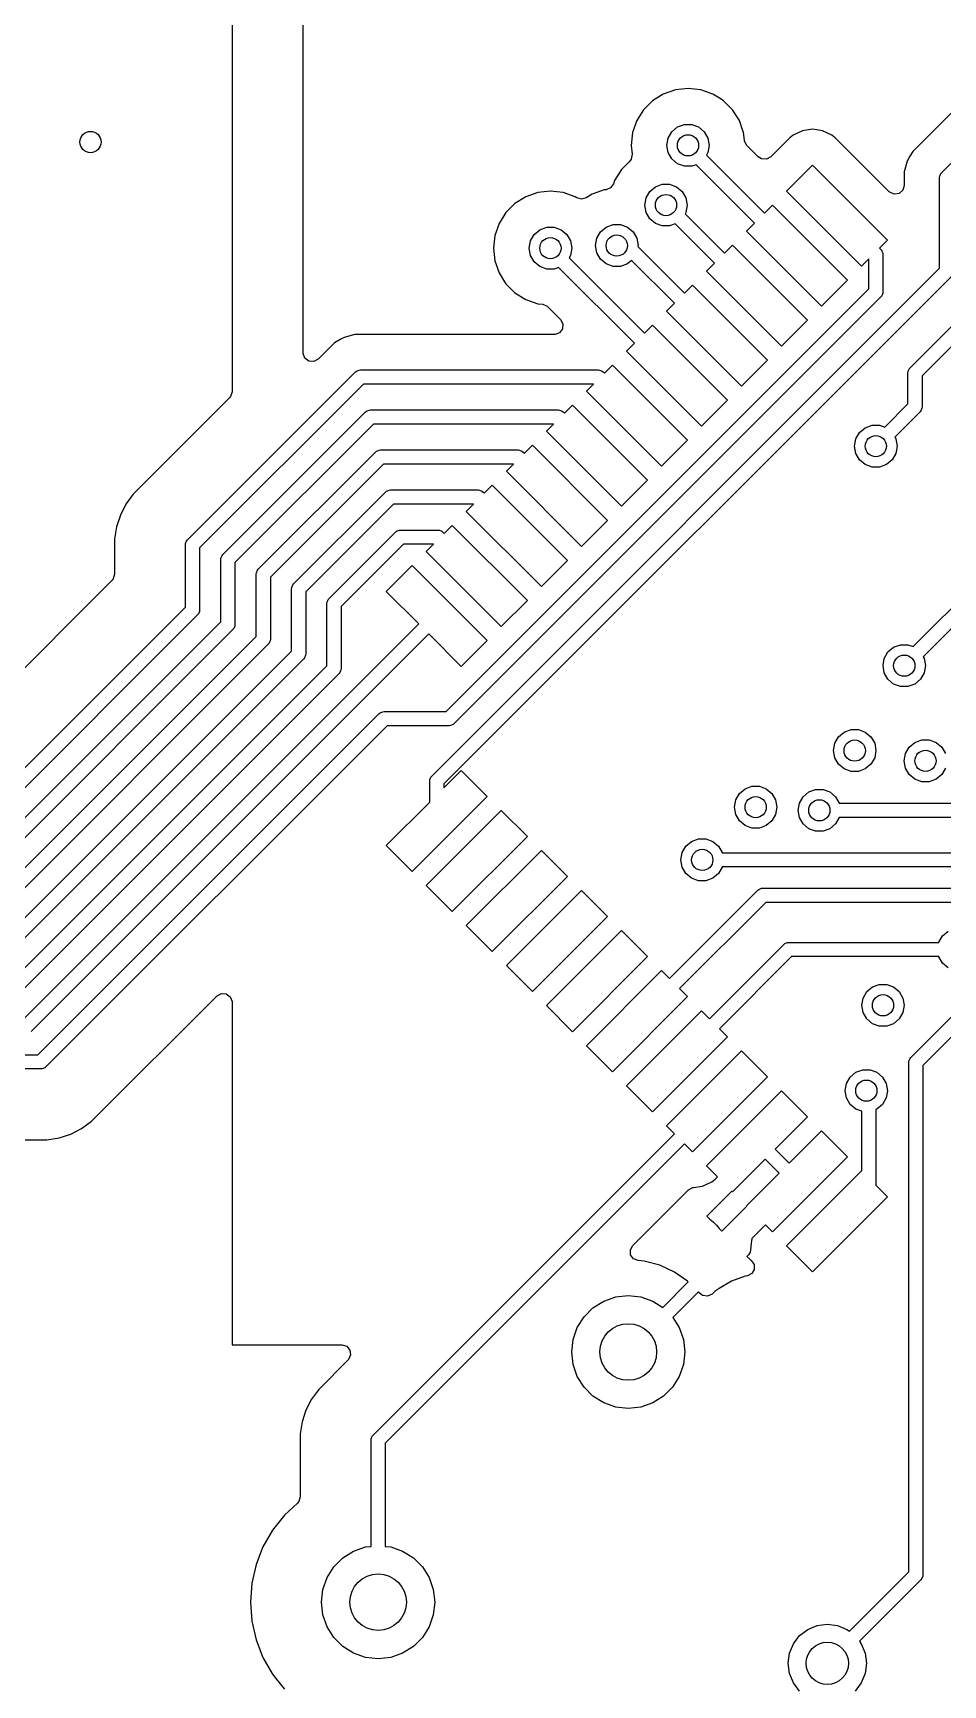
# Model space of a CAD drawing. Extents: x 2.85 to 10.26, y -4.55 to -2.42.
# Drawn here: x 4.692 to 5.199, y -4.087 to -3.168 of the extents above; entities that cross this region are included whole.
import ezdxf

# ---------------------------------------------------------------- set-up
doc = ezdxf.new("R2010")
doc.units = 0
doc.header["$MEASUREMENT"] = 0
doc.layers.add('BLACK', color=7, linetype='CONTINUOUS')

msp = doc.modelspace()

# ---------------------------------------------------------------- linework, layer by layer
at = {"layer": 'BLACK', "linetype": 'CONTINUOUS'}
for p, q in [((4.80315, -3.04229), (4.80315, -3.36725)), ((4.84274, -3.34574), (4.84274, -3.04229)), ((5.05687, -3.19848), (5.04981, -3.19927)), ((5.06393, -3.19927), (5.05687, -3.19848)), ((5.05687, -3.19848), (5.05687, -3.19848)), ((5.2217, -3.19368), (5.18187, -3.23352)), ((5.0371, -3.20539), (5.03207, -3.21042)), ((5.04311, -3.20162), (5.0371, -3.20539)), ((5.04981, -3.19927), (5.04311, -3.20162)), ((5.04981, -3.19927), (5.04981, -3.19927)), ((5.07063, -3.20162), (5.06393, -3.19927)), ((5.06393, -3.19927), (5.06393, -3.19927)), ((5.0753, -3.20455), (5.07063, -3.20162)), ((5.07664, -3.20539), (5.0753, -3.20455)), ((5.08167, -3.21042), (5.07664, -3.20539)), ((5.0283, -3.21643), (5.02595, -3.22313)), ((5.03207, -3.21042), (5.0283, -3.21643)), ((5.08544, -3.21643), (5.08167, -3.21042)), ((5.08742, -3.22208), (5.08544, -3.21643)), ((5.198, -3.24525), (5.23344, -3.20981)), ((5.02595, -3.22313), (5.02516, -3.23019)), ((5.02595, -3.22313), (5.02595, -3.22313)), ((5.04506, -3.23019), (5.04577, -3.22615)), ((5.04577, -3.22615), (5.04782, -3.2226)), ((5.04782, -3.2226), (5.05096, -3.21996)), ((5.05096, -3.21996), (5.05482, -3.21856)), ((5.05482, -3.21856), (5.05892, -3.21856)), ((5.05892, -3.21856), (5.06278, -3.21996)), ((5.06278, -3.21996), (5.06592, -3.2226)), ((5.06592, -3.2226), (5.06797, -3.22615)), ((5.06797, -3.22615), (5.06868, -3.23019)), ((5.08779, -3.22313), (5.08742, -3.22208)), ((5.08827, -3.22739), (5.08779, -3.22313)), ((5.08779, -3.22313), (5.08779, -3.22313)), ((5.11354, -3.22592), (5.10287, -3.23659)), ((5.11538, -3.22443), (5.11354, -3.22592)), ((5.12053, -3.22208), (5.11538, -3.22443)), ((5.12614, -3.22127), (5.12053, -3.22208)), ((5.13175, -3.22208), (5.12614, -3.22127)), ((5.1369, -3.22443), (5.13175, -3.22208)), ((5.13175, -3.22208), (5.13175, -3.22208)), ((5.13874, -3.22592), (5.1369, -3.22443)), ((5.16881, -3.25599), (5.13874, -3.22592)), ((5.13874, -3.22592), (5.13874, -3.22592)), ((5.02516, -3.23019), (5.02516, -3.23019)), ((5.02516, -3.23019), (5.02571, -3.23513)), ((5.02571, -3.23513), (5.02524, -3.23784)), ((5.04577, -3.23423), (5.04506, -3.23019)), ((5.04782, -3.23778), (5.04577, -3.23423)), ((5.06797, -3.23423), (5.06715, -3.23564)), ((5.06868, -3.23019), (5.06797, -3.23423)), ((5.08835, -3.22788), (5.08827, -3.22739)), ((5.08967, -3.2303), (5.08835, -3.22788)), ((5.09596, -3.23659), (5.08967, -3.2303)), ((5.18187, -3.23352), (5.18029, -3.23626)), ((5.18187, -3.23352), (5.18187, -3.23352)), ((5.01979, -3.24365), (5.01601, -3.24967)), ((5.02431, -3.23913), (5.01979, -3.24365)), ((5.02524, -3.23784), (5.02431, -3.23913)), ((5.05096, -3.24042), (5.04782, -3.23778)), ((5.05482, -3.24182), (5.05096, -3.24042)), ((5.05892, -3.24182), (5.05482, -3.24182)), ((5.06132, -3.24095), (5.05892, -3.24182)), ((5.09385, -3.27348), (5.06132, -3.24095)), ((5.06715, -3.23564), (5.09941, -3.26791)), ((5.09771, -3.23771), (5.09596, -3.23659)), ((5.10045, -3.23791), (5.09771, -3.23771)), ((5.10287, -3.23659), (5.10045, -3.23791)), ((5.11166, -3.25566), (5.12614, -3.24118)), ((5.12614, -3.24118), (5.1679, -3.28294)), ((5.17876, -3.23891), (5.17715, -3.24492)), ((5.18029, -3.23626), (5.17876, -3.23891)), ((5.17876, -3.23891), (5.17876, -3.23891)), ((5.18029, -3.23626), (5.18029, -3.23626)), ((5.01532, -3.25165), (5.01372, -3.25388)), ((5.01601, -3.24967), (5.01532, -3.25165)), ((5.03554, -3.25583), (5.03868, -3.2532)), ((5.03868, -3.2532), (5.04254, -3.2518)), ((5.04254, -3.2518), (5.04664, -3.2518)), ((5.04664, -3.2518), (5.05049, -3.2532)), ((5.05049, -3.2532), (5.05363, -3.25583)), ((5.17715, -3.25254), (5.17637, -3.25517)), ((5.17715, -3.24492), (5.17715, -3.24492)), ((5.17715, -3.24492), (5.17715, -3.25154)), ((5.17715, -3.25154), (5.17715, -3.25154)), ((5.17715, -3.25154), (5.17715, -3.25254)), ((5.19685, -3.24803), (5.19693, -3.24726)), ((5.19685, -3.29853), (5.19685, -3.24803)), ((5.19693, -3.24726), (5.19751, -3.24584)), ((5.19751, -3.24584), (5.198, -3.24525)), ((4.96054, -3.26261), (4.95552, -3.26763)), ((4.96655, -3.25883), (4.96054, -3.26261)), ((4.97326, -3.25648), (4.96655, -3.25883)), ((4.98031, -3.25569), (4.97326, -3.25648)), ((4.97326, -3.25648), (4.97326, -3.25648)), ((4.98032, -3.25569), (4.98031, -3.25569)), ((4.98737, -3.25648), (4.98032, -3.25569)), ((4.99408, -3.25883), (4.98737, -3.25648)), ((4.98737, -3.25648), (4.98737, -3.25648)), ((4.995, -3.25941), (4.99408, -3.25883)), ((4.99408, -3.25883), (4.99408, -3.25883)), ((4.99755, -3.26016), (4.995, -3.25941)), ((5.00019, -3.25941), (4.99755, -3.26016)), ((5.00346, -3.25736), (5.00019, -3.25941)), ((5.01016, -3.25501), (5.00346, -3.25736)), ((5.01126, -3.25489), (5.01016, -3.25501)), ((5.01372, -3.25388), (5.01126, -3.25489)), ((5.03278, -3.26343), (5.03349, -3.25939)), ((5.03349, -3.25939), (5.03554, -3.25583)), ((5.05363, -3.25583), (5.05569, -3.25939)), ((5.05569, -3.25939), (5.0564, -3.26343)), ((5.15342, -3.29742), (5.11166, -3.25566)), ((5.16907, -3.25622), (5.16881, -3.25599)), ((5.17157, -3.25737), (5.16907, -3.25622)), ((5.17429, -3.25698), (5.17157, -3.25737)), ((5.17637, -3.25517), (5.17429, -3.25698)), ((4.95552, -3.26763), (4.95174, -3.27364)), ((5.03349, -3.26747), (5.03278, -3.26343)), ((5.03554, -3.27102), (5.03349, -3.26747)), ((5.03868, -3.27366), (5.03554, -3.27102)), ((5.05569, -3.26747), (5.05523, -3.26826)), ((5.05523, -3.26826), (5.07714, -3.29018)), ((5.0564, -3.26343), (5.05569, -3.26747)), ((5.09941, -3.26791), (5.10387, -3.26345)), ((5.10387, -3.26345), (5.14563, -3.30521)), ((4.94939, -3.28034), (4.9486, -3.2874)), ((4.95174, -3.27364), (4.94939, -3.28034)), ((4.94939, -3.28034), (4.94939, -3.28034)), ((4.96922, -3.28336), (4.97127, -3.27981)), ((4.97127, -3.27981), (4.97441, -3.27717)), ((4.97441, -3.27717), (4.97826, -3.27577)), ((4.97826, -3.27577), (4.98237, -3.27577)), ((4.98237, -3.27577), (4.98622, -3.27717)), ((4.98622, -3.27717), (4.98936, -3.27981)), ((4.98936, -3.27981), (4.99141, -3.28336)), ((5.00612, -3.28189), (5.00817, -3.27834)), ((5.00817, -3.27834), (5.01131, -3.2757)), ((5.01131, -3.2757), (5.01517, -3.2743)), ((5.01517, -3.2743), (5.01927, -3.2743)), ((5.01927, -3.2743), (5.02312, -3.2757)), ((5.02312, -3.2757), (5.02627, -3.27834)), ((5.02627, -3.27834), (5.02832, -3.28189)), ((5.04254, -3.27506), (5.03868, -3.27366)), ((5.04664, -3.27506), (5.04254, -3.27506)), ((5.04975, -3.27392), (5.04664, -3.27506)), ((5.07158, -3.29575), (5.04975, -3.27392)), ((5.08939, -3.27793), (5.09385, -3.27348)), ((5.13115, -3.31969), (5.08939, -3.27793)), ((4.9486, -3.2874), (4.9486, -3.2874)), ((4.9486, -3.2874), (4.94939, -3.29446)), ((4.9685, -3.2874), (4.96922, -3.28336)), ((4.96922, -3.29144), (4.9685, -3.2874)), ((4.99141, -3.28336), (4.99213, -3.2874)), ((4.99213, -3.2874), (4.99141, -3.29144)), ((5.00541, -3.28593), (5.00612, -3.28189)), ((5.00612, -3.28997), (5.00541, -3.28593)), ((5.00817, -3.29352), (5.00612, -3.28997)), ((5.02832, -3.28189), (5.02903, -3.28593)), ((5.02903, -3.28593), (5.02893, -3.28651)), ((5.02893, -3.28651), (5.05487, -3.31245)), ((5.07714, -3.29018), (5.0816, -3.28572)), ((5.0816, -3.28572), (5.12336, -3.32748)), ((5.1679, -3.28294), (5.16344, -3.28739)), ((5.16344, -3.28739), (5.16416, -3.28811)), ((5.16416, -3.28811), (5.16465, -3.28871)), ((5.16465, -3.28871), (5.16476, -3.28898)), ((5.16476, -3.28898), (5.16524, -3.29013)), ((5.16524, -3.29013), (5.16531, -3.29089)), ((4.91429, -3.58109), (5.19685, -3.29853)), ((4.94939, -3.29446), (4.94939, -3.29446)), ((4.94939, -3.29446), (4.95174, -3.30116)), ((4.97127, -3.29499), (4.96922, -3.29144)), ((4.97441, -3.29763), (4.97127, -3.29499)), ((4.97826, -3.29903), (4.97441, -3.29763)), ((4.98237, -3.29903), (4.97826, -3.29903)), ((4.98487, -3.29812), (4.98237, -3.29903)), ((5.02703, -3.34029), (4.98487, -3.29812)), ((4.99141, -3.29144), (4.99065, -3.29277)), ((4.99065, -3.29277), (5.0326, -3.33472)), ((5.01131, -3.29616), (5.00817, -3.29352)), ((5.01517, -3.29756), (5.01131, -3.29616)), ((5.01927, -3.29756), (5.01517, -3.29756)), ((5.02312, -3.29616), (5.01927, -3.29756)), ((5.02547, -3.29419), (5.02312, -3.29616)), ((5.0493, -3.31802), (5.02547, -3.29419)), ((5.06712, -3.3002), (5.07158, -3.29575)), ((5.15744, -3.2934), (5.15342, -3.29742)), ((5.15744, -3.3101), (5.15744, -3.2934)), ((5.16531, -3.29089), (5.16531, -3.31173)), ((5.20357, -3.30294), (4.92101, -3.58551)), ((4.95174, -3.30116), (4.95483, -3.30607)), ((4.95483, -3.30607), (4.95552, -3.30718)), ((4.95552, -3.30718), (4.96054, -3.3122)), ((5.05487, -3.31245), (5.05933, -3.308)), ((5.05933, -3.308), (5.10108, -3.34975)), ((5.10888, -3.34196), (5.06712, -3.3002)), ((5.14563, -3.30521), (5.13115, -3.31969)), ((4.92231, -3.54523), (5.15744, -3.3101)), ((5.16416, -3.31452), (4.92673, -3.55195)), ((4.96054, -3.3122), (4.96655, -3.31598)), ((4.96655, -3.31598), (4.97326, -3.31832)), ((5.04485, -3.32247), (5.0493, -3.31802)), ((5.16465, -3.31392), (5.16416, -3.31452)), ((5.16524, -3.3125), (5.16465, -3.31392)), ((5.16531, -3.31173), (5.16524, -3.3125)), ((5.18038, -3.35398), (5.21681, -3.31754)), ((4.97326, -3.31832), (4.976, -3.31863)), ((4.976, -3.31863), (4.97854, -3.3197)), ((4.97854, -3.3197), (4.97891, -3.32003)), ((4.97891, -3.32003), (4.98596, -3.32708)), ((4.98596, -3.32708), (4.98728, -3.3295)), ((5.08661, -3.36423), (5.04485, -3.32247)), ((5.22353, -3.32196), (5.1871, -3.35839)), ((4.87152, -3.33542), (4.86551, -3.33703)), ((4.87775, -3.33542), (4.87152, -3.33542)), ((4.87805, -3.33542), (4.87775, -3.33542)), ((4.98251, -3.33542), (4.87805, -3.33542)), ((4.87805, -3.33542), (4.87805, -3.33542)), ((4.98286, -3.33541), (4.98251, -3.33542)), ((4.98544, -3.33445), (4.98286, -3.33541)), ((4.98709, -3.33224), (4.98544, -3.33445)), ((4.98728, -3.3295), (4.98709, -3.33224)), ((5.0326, -3.33472), (5.03706, -3.33027)), ((5.03706, -3.33027), (5.07881, -3.37202)), ((5.12336, -3.32748), (5.10888, -3.34196)), ((4.86012, -3.34014), (4.85107, -3.34919)), ((4.86367, -3.33809), (4.86012, -3.34014)), ((4.86012, -3.34014), (4.86012, -3.34014)), ((4.86551, -3.33703), (4.86367, -3.33809)), ((4.86367, -3.33809), (4.86367, -3.33809)), ((4.86551, -3.33703), (4.86551, -3.33703)), ((5.02258, -3.34474), (5.02703, -3.34029)), ((5.06434, -3.3865), (5.02258, -3.34474)), ((4.84275, -3.34609), (4.84274, -3.34574)), ((4.84371, -3.34866), (4.84275, -3.34609)), ((4.84591, -3.35031), (4.84371, -3.34866)), ((4.84866, -3.35051), (4.84591, -3.35031)), ((4.85107, -3.34919), (4.84866, -3.35051)), ((5.01033, -3.35699), (5.01478, -3.35254)), ((5.01478, -3.35254), (5.05654, -3.3943)), ((5.10108, -3.34975), (5.08661, -3.36423)), ((5.1793, -3.35599), (5.17989, -3.35457)), ((5.17989, -3.35457), (5.18038, -3.35398)), ((4.77839, -3.44974), (4.87185, -3.35628)), ((4.87627, -3.363), (4.78511, -3.45415)), ((4.87185, -3.35628), (4.87245, -3.35579)), ((4.87245, -3.35579), (4.87387, -3.3552)), ((4.87387, -3.3552), (4.87463, -3.35512)), ((4.87463, -3.35512), (5.00683, -3.35512)), ((5.00432, -3.363), (4.87627, -3.363)), ((5.00031, -3.36701), (5.00432, -3.363)), ((5.00683, -3.35512), (5.0076, -3.3552)), ((5.0076, -3.3552), (5.00902, -3.35579)), ((5.00902, -3.35579), (5.00962, -3.35628)), ((5.00962, -3.35628), (5.01033, -3.35699)), ((5.17923, -3.35676), (5.1793, -3.35599)), ((5.17923, -3.3741), (5.17923, -3.35676)), ((5.1871, -3.35839), (5.1871, -3.37573)), ((4.80172, -3.3707), (4.74812, -3.4243)), ((4.80237, -3.36989), (4.80172, -3.3707)), ((4.80315, -3.36725), (4.80237, -3.36989)), ((5.04207, -3.40877), (5.00031, -3.36701)), ((5.07881, -3.37202), (5.06434, -3.3865)), ((4.79807, -3.45789), (4.87742, -3.37855)), ((4.87742, -3.37855), (4.87802, -3.37806)), ((4.87802, -3.37806), (4.87847, -3.37787)), ((4.87847, -3.37787), (4.87943, -3.37747)), ((4.87943, -3.37747), (4.8802, -3.37739)), ((4.8802, -3.37739), (4.98456, -3.37739)), ((4.98456, -3.37739), (4.98533, -3.37747)), ((4.98533, -3.37747), (4.98675, -3.37806)), ((4.98675, -3.37806), (4.98734, -3.37855)), ((4.98734, -3.37855), (4.98806, -3.37926)), ((4.98806, -3.37926), (4.99251, -3.37481)), ((4.99251, -3.37481), (5.03427, -3.41657)), ((5.16633, -3.387), (5.17923, -3.3741)), ((5.18595, -3.37851), (5.17189, -3.39257)), ((5.18644, -3.37792), (5.18595, -3.37851)), ((5.18702, -3.3765), (5.18644, -3.37792)), ((5.1871, -3.37573), (5.18702, -3.3765)), ((4.88183, -3.38527), (4.80479, -3.46231)), ((4.98205, -3.38527), (4.88183, -3.38527)), ((4.97804, -3.38928), (4.98205, -3.38527)), ((5.0198, -3.43104), (4.97804, -3.38928)), ((5.15024, -3.39352), (5.15229, -3.38996)), ((5.15229, -3.38996), (5.15543, -3.38733)), ((5.15543, -3.38733), (5.15928, -3.38592)), ((5.15928, -3.38592), (5.16339, -3.38592)), ((5.16339, -3.38592), (5.16633, -3.387)), ((4.88299, -3.40082), (4.88358, -3.40033)), ((4.88358, -3.40033), (4.88404, -3.40014)), ((4.88404, -3.40014), (4.885, -3.39974)), ((4.885, -3.39974), (4.88577, -3.39967)), ((4.88577, -3.39967), (4.96229, -3.39967)), ((4.96229, -3.39967), (4.96306, -3.39974)), ((4.96306, -3.39974), (4.96448, -3.40033)), ((4.96448, -3.40033), (4.96507, -3.40082)), ((4.96579, -3.40153), (4.97024, -3.39708)), ((4.97024, -3.39708), (5.012, -3.43884)), ((5.05654, -3.3943), (5.04207, -3.40877)), ((5.14952, -3.39756), (5.15024, -3.39352)), ((5.15024, -3.4016), (5.14952, -3.39756)), ((5.17189, -3.39257), (5.17243, -3.39352)), ((5.17243, -3.39352), (5.17315, -3.39756)), ((5.17315, -3.39756), (5.17243, -3.4016)), ((4.81776, -3.46605), (4.88299, -3.40082)), ((4.8874, -3.40754), (4.82448, -3.47046)), ((4.95978, -3.40754), (4.8874, -3.40754)), ((4.95577, -3.41156), (4.95978, -3.40754)), ((4.96507, -3.40082), (4.96579, -3.40153)), ((5.15229, -3.40515), (5.15024, -3.4016)), ((5.15543, -3.40778), (5.15229, -3.40515)), ((5.15928, -3.40919), (5.15543, -3.40778)), ((5.16339, -3.40919), (5.15928, -3.40919)), ((5.16724, -3.40778), (5.16339, -3.40919)), ((5.17038, -3.40515), (5.16724, -3.40778)), ((5.17243, -3.4016), (5.17038, -3.40515)), ((4.99752, -3.45331), (4.95577, -3.41156)), ((5.03427, -3.41657), (5.0198, -3.43104)), ((4.74709, -3.42572), (4.74412, -3.42982)), ((4.74812, -3.4243), (4.74709, -3.42572)), ((4.74812, -3.4243), (4.74812, -3.4243)), ((4.74812, -3.4243), (4.74812, -3.4243)), ((4.83744, -3.4742), (4.88855, -3.42309)), ((4.88855, -3.42309), (4.88915, -3.4226)), ((4.88915, -3.4226), (4.89057, -3.42201)), ((4.89057, -3.42201), (4.89134, -3.42194)), ((4.89134, -3.42194), (4.94002, -3.42194)), ((4.94002, -3.42194), (4.94079, -3.42201)), ((4.94079, -3.42201), (4.94221, -3.4226)), ((4.94221, -3.4226), (4.9428, -3.42309)), ((4.9428, -3.42309), (4.94352, -3.4238)), ((4.94352, -3.4238), (4.94797, -3.41935)), ((4.94797, -3.41935), (4.98973, -3.46111)), ((4.74102, -3.43589), (4.73891, -3.44238)), ((4.74412, -3.42982), (4.74102, -3.43589)), ((4.89297, -3.42981), (4.84416, -3.47862)), ((4.93751, -3.42981), (4.89297, -3.42981)), ((4.93349, -3.43383), (4.93751, -3.42981)), ((4.97525, -3.47559), (4.93349, -3.43383)), ((4.73891, -3.44238), (4.73785, -3.44911)), ((4.85713, -3.48235), (4.89412, -3.44536)), ((4.89412, -3.44536), (4.89472, -3.44487)), ((4.89472, -3.44487), (4.89491, -3.44479)), ((4.89491, -3.44479), (4.89614, -3.44428)), ((4.89614, -3.44428), (4.89691, -3.44421)), ((4.89691, -3.44421), (4.91775, -3.44421)), ((4.91775, -3.44421), (4.91851, -3.44428)), ((4.91851, -3.44428), (4.91993, -3.44487)), ((4.91993, -3.44487), (4.92053, -3.44536)), ((4.92053, -3.44536), (4.92125, -3.44608)), ((4.92125, -3.44608), (4.9257, -3.44162)), ((4.9257, -3.44162), (4.96746, -3.48338)), ((5.012, -3.43884), (4.99752, -3.45331)), ((4.73785, -3.44911), (4.73785, -3.46875)), ((4.77723, -3.45252), (4.77731, -3.45176)), ((4.77723, -3.48708), (4.77723, -3.45252)), ((4.77731, -3.45176), (4.7779, -3.45034)), ((4.7779, -3.45034), (4.77839, -3.44974)), ((4.78511, -3.45415), (4.78511, -3.48871)), ((4.89854, -3.45208), (4.86385, -3.48677)), ((4.91524, -3.45208), (4.89854, -3.45208)), ((4.91122, -3.4561), (4.91524, -3.45208)), ((4.79692, -3.46068), (4.797, -3.45991)), ((4.79692, -3.49524), (4.79692, -3.46068)), ((4.797, -3.45991), (4.79758, -3.45849)), ((4.79758, -3.45849), (4.79807, -3.45789)), ((4.79758, -3.45849), (4.79758, -3.45849)), ((4.80479, -3.46231), (4.80479, -3.49687)), ((4.88895, -3.47837), (4.90343, -3.46389)), ((4.90343, -3.46389), (4.94519, -3.50565)), ((4.95298, -3.49786), (4.91122, -3.4561)), ((4.98973, -3.46111), (4.97525, -3.47559)), ((4.73642, -3.4722), (4.63132, -3.57729)), ((4.73707, -3.47138), (4.73642, -3.4722)), ((4.73785, -3.46875), (4.73707, -3.47138)), ((4.8166, -3.46883), (4.81668, -3.46806)), ((4.8166, -3.50339), (4.8166, -3.46883)), ((4.81668, -3.46806), (4.81727, -3.46664)), ((4.81727, -3.46664), (4.81776, -3.46605)), ((4.82448, -3.47046), (4.82448, -3.50502)), ((4.83695, -3.4748), (4.83744, -3.4742)), ((4.83629, -3.47698), (4.83637, -3.47622)), ((4.83629, -3.48425), (4.83629, -3.47698)), ((4.83637, -3.47622), (4.83695, -3.4748)), ((4.84416, -3.47862), (4.84416, -3.48425)), ((4.85605, -3.48437), (4.85664, -3.48295)), ((4.85664, -3.48295), (4.85713, -3.48235)), ((4.90705, -3.49646), (4.88895, -3.47837)), ((4.96746, -3.48338), (4.95298, -3.49786)), ((5.18216, -3.50912), (5.21654, -3.47475)), ((5.22326, -3.47916), (5.18772, -3.5147)), ((4.64621, -3.61811), (4.77723, -3.48708)), ((4.78396, -3.4915), (4.65062, -3.62483)), ((4.78445, -3.4909), (4.78396, -3.4915)), ((4.78503, -3.48948), (4.78445, -3.4909)), ((4.78511, -3.48871), (4.78503, -3.48948)), ((4.83629, -3.51154), (4.83629, -3.48425)), ((4.84416, -3.48425), (4.84416, -3.51318)), ((4.85597, -3.48514), (4.85605, -3.48437)), ((4.85597, -3.5197), (4.85597, -3.48514)), ((4.86385, -3.48677), (4.86385, -3.52133)), ((5.18086, -3.73767), (5.4307, -3.48783)), ((4.65436, -3.6378), (4.79692, -3.49524)), ((4.80364, -3.49965), (4.65878, -3.64452)), ((4.68698, -3.71654), (4.90705, -3.49646)), ((4.80413, -3.49906), (4.80364, -3.49965)), ((4.80472, -3.49764), (4.80413, -3.49906)), ((4.80479, -3.49687), (4.80472, -3.49764)), ((5.43626, -3.4934), (5.18758, -3.74208)), ((4.66252, -3.65748), (4.8166, -3.50339)), ((4.82333, -3.50781), (4.66693, -3.6642)), ((4.91262, -3.50203), (4.69139, -3.72326)), ((4.82382, -3.50721), (4.82333, -3.50781)), ((4.82402, -3.50671), (4.82382, -3.50721)), ((4.8244, -3.50579), (4.82402, -3.50671)), ((4.82448, -3.50502), (4.8244, -3.50579)), ((4.93071, -3.52013), (4.91262, -3.50203)), ((4.94519, -3.50565), (4.93071, -3.52013)), ((5.16812, -3.51209), (5.17126, -3.50946)), ((5.17126, -3.50946), (5.17511, -3.50805)), ((5.17511, -3.50805), (5.17922, -3.50805)), ((5.17922, -3.50805), (5.18216, -3.50912)), ((4.67067, -3.67717), (4.83629, -3.51154)), ((4.84301, -3.51596), (4.67508, -3.68389)), ((4.67882, -3.69685), (4.85597, -3.5197)), ((4.8435, -3.51536), (4.84301, -3.51596)), ((4.84409, -3.51394), (4.8435, -3.51536)), ((4.84416, -3.51318), (4.84409, -3.51394)), ((5.16535, -3.51969), (5.16607, -3.51565)), ((5.16607, -3.52372), (5.16535, -3.51969)), ((5.16607, -3.51565), (5.16812, -3.51209)), ((5.18772, -3.5147), (5.18826, -3.51565)), ((5.18826, -3.51565), (5.18898, -3.51969)), ((5.18898, -3.51969), (5.18826, -3.52372)), ((4.8627, -3.52411), (4.68324, -3.70357)), ((4.86319, -3.52352), (4.8627, -3.52411)), ((4.86356, -3.52262), (4.86319, -3.52352)), ((4.86377, -3.5221), (4.86356, -3.52262)), ((4.86385, -3.52133), (4.86377, -3.5221)), ((5.16812, -3.52728), (5.16607, -3.52372)), ((5.17126, -3.52991), (5.16812, -3.52728)), ((5.18621, -3.52728), (5.18307, -3.52991)), ((5.18826, -3.52372), (5.18621, -3.52728)), ((5.17511, -3.53132), (5.17126, -3.52991)), ((5.17922, -3.53132), (5.17511, -3.53132)), ((5.18307, -3.52991), (5.17922, -3.53132)), ((4.69513, -3.73622), (4.88497, -3.54638)), ((4.88497, -3.54638), (4.88556, -3.54589)), ((4.88556, -3.54589), (4.88598, -3.54572)), ((4.88598, -3.54572), (4.88698, -3.54531)), ((4.88698, -3.54531), (4.88775, -3.54523)), ((4.88775, -3.54523), (4.92231, -3.54523)), ((4.88938, -3.55311), (4.69955, -3.74294)), ((4.92394, -3.55311), (4.88938, -3.55311)), ((4.92471, -3.55303), (4.92394, -3.55311)), ((4.92613, -3.55244), (4.92471, -3.55303)), ((4.92673, -3.55195), (4.92613, -3.55244)), ((5.14056, -3.55934), (5.1437, -3.5567)), ((5.1437, -3.5567), (5.14756, -3.5553)), ((5.14756, -3.5553), (5.15166, -3.5553)), ((5.15166, -3.5553), (5.15551, -3.5567)), ((5.15551, -3.5567), (5.15865, -3.55934)), ((5.1378, -3.56693), (5.13851, -3.56289)), ((5.13851, -3.56289), (5.14056, -3.55934)), ((5.15865, -3.55934), (5.16071, -3.56289)), ((5.16071, -3.56289), (5.16142, -3.56693)), ((5.17788, -3.5686), (5.17993, -3.56504)), ((5.17993, -3.56504), (5.18307, -3.56241)), ((5.18307, -3.56241), (5.18693, -3.56101)), ((5.18693, -3.56101), (5.19103, -3.56101)), ((5.19103, -3.56101), (5.19488, -3.56241)), ((5.19488, -3.56241), (5.19802, -3.56504)), ((5.19802, -3.56504), (5.20008, -3.5686)), ((5.13851, -3.57097), (5.1378, -3.56693)), ((5.14056, -3.57452), (5.13851, -3.57097)), ((5.1437, -3.57716), (5.14056, -3.57452)), ((5.15865, -3.57452), (5.15551, -3.57716)), ((5.16071, -3.57097), (5.15865, -3.57452)), ((5.16142, -3.56693), (5.16071, -3.57097)), ((5.17717, -3.57264), (5.17788, -3.5686)), ((5.17788, -3.57668), (5.17717, -3.57264)), ((4.91313, -3.58388), (4.91321, -3.58311)), ((4.91313, -3.59561), (4.91313, -3.58388)), ((4.91321, -3.58311), (4.9138, -3.58169)), ((4.9138, -3.58169), (4.91429, -3.58109)), ((4.92101, -3.58774), (4.93071, -3.57803)), ((4.93071, -3.57803), (4.94519, -3.59251)), ((5.14756, -3.57856), (5.1437, -3.57716)), ((5.15166, -3.57856), (5.14756, -3.57856)), ((5.15551, -3.57716), (5.15166, -3.57856)), ((5.17993, -3.58023), (5.17788, -3.57668)), ((5.18307, -3.58287), (5.17993, -3.58023)), ((5.18693, -3.58427), (5.18307, -3.58287)), ((5.19103, -3.58427), (5.18693, -3.58427)), ((5.19488, -3.58287), (5.19103, -3.58427)), ((5.19802, -3.58023), (5.19488, -3.58287)), ((5.20008, -3.57668), (5.19802, -3.58023)), ((4.94519, -3.59251), (4.90343, -3.63427)), ((4.92101, -3.58551), (4.92101, -3.58774)), ((5.08339, -3.59439), (5.08544, -3.59083)), ((5.08544, -3.59083), (5.08858, -3.5882)), ((5.08858, -3.5882), (5.09244, -3.58679)), ((5.09244, -3.58679), (5.09654, -3.58679)), ((5.09654, -3.58679), (5.10039, -3.5882)), ((5.10039, -3.5882), (5.10354, -3.59083)), ((5.10354, -3.59083), (5.10559, -3.59439)), ((5.11882, -3.59616), (5.12087, -3.5926)), ((5.12087, -3.5926), (5.12402, -3.58997)), ((5.12402, -3.58997), (5.12787, -3.58856)), ((5.12787, -3.58856), (5.13197, -3.58856)), ((5.13197, -3.58856), (5.13583, -3.58997)), ((5.13583, -3.58997), (5.13897, -3.5926)), ((5.13897, -3.5926), (5.14102, -3.59616)), ((4.88895, -3.61979), (4.91313, -3.59561)), ((4.91122, -3.64206), (4.95298, -3.6003)), ((4.95298, -3.6003), (4.96746, -3.61478)), ((5.08268, -3.59843), (5.08339, -3.59439)), ((5.08339, -3.60246), (5.08268, -3.59843)), ((5.08544, -3.60602), (5.08339, -3.60246)), ((5.10559, -3.60246), (5.10354, -3.60602)), ((5.10559, -3.59439), (5.1063, -3.59843)), ((5.1063, -3.59843), (5.10559, -3.60246)), ((5.11811, -3.6002), (5.11882, -3.59616)), ((5.11882, -3.60424), (5.11811, -3.6002)), ((5.14102, -3.59616), (5.14104, -3.59626)), ((5.14104, -3.59626), (5.23319, -3.59626)), ((5.08858, -3.60865), (5.08544, -3.60602)), ((5.09244, -3.61006), (5.08858, -3.60865)), ((5.09654, -3.61006), (5.09244, -3.61006)), ((5.10039, -3.60865), (5.09654, -3.61006)), ((5.10354, -3.60602), (5.10039, -3.60865)), ((5.12087, -3.60779), (5.11882, -3.60424)), ((5.12402, -3.61042), (5.12087, -3.60779)), ((5.12787, -3.61183), (5.12402, -3.61042)), ((5.13197, -3.61183), (5.12787, -3.61183)), ((5.13583, -3.61042), (5.13197, -3.61183)), ((5.13897, -3.60779), (5.13583, -3.61042)), ((5.14102, -3.60424), (5.13897, -3.60779)), ((5.14104, -3.60413), (5.14102, -3.60424)), ((5.23482, -3.60413), (5.14104, -3.60413)), ((4.90343, -3.63427), (4.88895, -3.61979)), ((4.96746, -3.61478), (4.9257, -3.65654)), ((5.05366, -3.62372), (5.05572, -3.62016)), ((5.05572, -3.62016), (5.05886, -3.61753)), ((5.05886, -3.61753), (5.06271, -3.61612)), ((5.06271, -3.61612), (5.06681, -3.61612)), ((5.06681, -3.61612), (5.07067, -3.61753)), ((5.07067, -3.61753), (5.07381, -3.62016)), ((5.07381, -3.62016), (5.07586, -3.62372)), ((4.93349, -3.66433), (4.97525, -3.62257)), ((4.97525, -3.62257), (4.98973, -3.63705)), ((5.05295, -3.62775), (5.05366, -3.62372)), ((5.05366, -3.63179), (5.05295, -3.62775)), ((5.07586, -3.62372), (5.07588, -3.62382)), ((5.07588, -3.62382), (5.25017, -3.62382)), ((4.98973, -3.63705), (4.94797, -3.67881)), ((5.05572, -3.63535), (5.05366, -3.63179)), ((5.05886, -3.63798), (5.05572, -3.63535)), ((5.06271, -3.63939), (5.05886, -3.63798)), ((5.06681, -3.63939), (5.06271, -3.63939)), ((5.07067, -3.63798), (5.06681, -3.63939)), ((5.07381, -3.63535), (5.07067, -3.63798)), ((5.07586, -3.63179), (5.07381, -3.63535)), ((5.07588, -3.63169), (5.07586, -3.63179)), ((5.2518, -3.63169), (5.07588, -3.63169)), ((4.9257, -3.65654), (4.91122, -3.64206)), ((4.95577, -3.6866), (4.99752, -3.64485)), ((4.99752, -3.64485), (5.012, -3.65932)), ((5.04652, -3.69384), (5.09571, -3.64466)), ((5.09571, -3.64466), (5.0963, -3.64417)), ((5.0963, -3.64417), (5.09772, -3.64358)), ((5.09772, -3.64358), (5.09849, -3.6435)), ((5.09849, -3.6435), (5.22194, -3.6435)), ((5.10012, -3.65138), (5.05209, -3.69941)), ((5.21869, -3.65138), (5.10012, -3.65138)), ((4.94797, -3.67881), (4.93349, -3.66433)), ((5.012, -3.65932), (4.97024, -3.70108)), ((4.97804, -3.70887), (5.0198, -3.66712)), ((5.0198, -3.66712), (5.03427, -3.68159)), ((5.19849, -3.66999), (5.20163, -3.66736)), ((5.06879, -3.71611), (5.1101, -3.6748)), ((5.1101, -3.6748), (5.1107, -3.67431)), ((5.1107, -3.67431), (5.11112, -3.67414)), ((5.11112, -3.67414), (5.11212, -3.67372)), ((5.11212, -3.67372), (5.11289, -3.67365)), ((5.11289, -3.67365), (5.19642, -3.67365)), ((5.19642, -3.67365), (5.19644, -3.67355)), ((5.19644, -3.67355), (5.19849, -3.66999)), ((5.03427, -3.68159), (4.99251, -3.72335)), ((5.11452, -3.68152), (5.07436, -3.72168)), ((5.19642, -3.68152), (5.11452, -3.68152)), ((5.19644, -3.68162), (5.19642, -3.68152)), ((5.19849, -3.68518), (5.19644, -3.68162)), ((5.20163, -3.68781), (5.19849, -3.68518)), ((4.97024, -3.70108), (4.95577, -3.6866)), ((5.00031, -3.73115), (5.04207, -3.68939)), ((5.04207, -3.68939), (5.04652, -3.69384)), ((4.72499, -3.77321), (4.79482, -3.70338)), ((4.79482, -3.70338), (4.79723, -3.70206)), ((4.79723, -3.70206), (4.79997, -3.70225)), ((4.79997, -3.70225), (4.80218, -3.7039)), ((4.80218, -3.7039), (4.80314, -3.70648)), ((5.05654, -3.70386), (5.01478, -3.74562)), ((5.05209, -3.69941), (5.05654, -3.70386)), ((5.15426, -3.70462), (5.15631, -3.70107)), ((5.15631, -3.70107), (5.15945, -3.69843)), ((5.15945, -3.69843), (5.1633, -3.69703)), ((5.1633, -3.69703), (5.16741, -3.69703)), ((5.16741, -3.69703), (5.17126, -3.69843)), ((5.17126, -3.69843), (5.1744, -3.70107)), ((5.1744, -3.70107), (5.17645, -3.70462)), ((4.80314, -3.70648), (4.80315, -3.70683)), ((4.80315, -3.70683), (4.80315, -3.89764)), ((4.99251, -3.72335), (4.97804, -3.70887)), ((5.02258, -3.75342), (5.06434, -3.71166)), ((5.06434, -3.71166), (5.06879, -3.71611)), ((5.15354, -3.70866), (5.15426, -3.70462)), ((5.15426, -3.7127), (5.15354, -3.70866)), ((5.15631, -3.71625), (5.15426, -3.7127)), ((5.17645, -3.7127), (5.1744, -3.71625)), ((5.17645, -3.70462), (5.17717, -3.70866)), ((5.17717, -3.70866), (5.17645, -3.7127)), ((5.07436, -3.72168), (5.07881, -3.72613)), ((5.15945, -3.71889), (5.15631, -3.71625)), ((5.1633, -3.72029), (5.15945, -3.71889)), ((5.16741, -3.72029), (5.1633, -3.72029)), ((5.17126, -3.71889), (5.16741, -3.72029)), ((5.1744, -3.71625), (5.17126, -3.71889)), ((5.01478, -3.74562), (5.00031, -3.73115)), ((5.07881, -3.72613), (5.03706, -3.76789)), ((4.59961, -3.73622), (4.69513, -3.73622)), ((5.04485, -3.77569), (5.08661, -3.73393)), ((5.08661, -3.73393), (5.10108, -3.74841)), ((5.17971, -3.74045), (5.17978, -3.73968)), ((5.17971, -4.02388), (5.17971, -3.74045)), ((5.17978, -3.73968), (5.18037, -3.73827)), ((5.18037, -3.73827), (5.18086, -3.73767)), ((4.69676, -3.74409), (4.60124, -3.74409)), ((4.69753, -3.74402), (4.69676, -3.74409)), ((4.69895, -3.74343), (4.69753, -3.74402)), ((4.69955, -3.74294), (4.69895, -3.74343)), ((5.10108, -3.74841), (5.05933, -3.79016)), ((5.14499, -3.75214), (5.14704, -3.74859)), ((5.14704, -3.74859), (5.15018, -3.74595)), ((5.15018, -3.74595), (5.15404, -3.74455)), ((5.15404, -3.74455), (5.15814, -3.74455)), ((5.15814, -3.74455), (5.16199, -3.74595)), ((5.16199, -3.74595), (5.16513, -3.74859)), ((5.16513, -3.74859), (5.16719, -3.75214)), ((5.18758, -3.74208), (5.18758, -4.02551)), ((5.03706, -3.76789), (5.02258, -3.75342)), ((5.06712, -3.79796), (5.10888, -3.7562)), ((5.10888, -3.7562), (5.12336, -3.77068)), ((5.14428, -3.75618), (5.14499, -3.75214)), ((5.14499, -3.76022), (5.14428, -3.75618)), ((5.16719, -3.75214), (5.1679, -3.75618)), ((5.1679, -3.75618), (5.16719, -3.76022)), ((5.14704, -3.76378), (5.14499, -3.76022)), ((5.15018, -3.76641), (5.14704, -3.76378)), ((5.1535, -3.76762), (5.15018, -3.76641)), ((5.1535, -3.80082), (5.1535, -3.76762)), ((5.16199, -3.76641), (5.16137, -3.76664)), ((5.16137, -3.76664), (5.16137, -3.8087)), ((5.16513, -3.76378), (5.16199, -3.76641)), ((5.16719, -3.76022), (5.16513, -3.76378)), ((4.71339, -3.78031), (4.71947, -3.77721)), ((4.71947, -3.77721), (4.72499, -3.77321)), ((5.0493, -3.78014), (5.04485, -3.77569)), ((5.12336, -3.77068), (5.10526, -3.78877)), ((4.61958, -3.78348), (4.70017, -3.78348)), ((4.70017, -3.78348), (4.70691, -3.78242)), ((4.70017, -3.78348), (4.70017, -3.78348)), ((4.70691, -3.78242), (4.71339, -3.78031)), ((4.88164, -3.9478), (5.0493, -3.78014)), ((5.05487, -3.78571), (4.88836, -3.95222)), ((5.05933, -3.79016), (5.05487, -3.78571)), ((5.11306, -3.79657), (5.13115, -3.77847)), ((5.13115, -3.77847), (5.14563, -3.79295)), ((5.09969, -3.79434), (5.0816, -3.81244)), ((5.10749, -3.80213), (5.09969, -3.79434)), ((5.14563, -3.79295), (5.10387, -3.83471)), ((5.10526, -3.78877), (5.11306, -3.79657)), ((5.07326, -3.8041), (5.06712, -3.79796)), ((5.07193, -3.80543), (5.07326, -3.8041)), ((5.08939, -3.82023), (5.10749, -3.80213)), ((5.11166, -3.8425), (5.15342, -3.80074)), ((5.15342, -3.80074), (5.1535, -3.80082)), ((5.02609, -3.84236), (5.05707, -3.81138)), ((5.05707, -3.81138), (5.05948, -3.81006)), ((5.05948, -3.81006), (5.05983, -3.81)), ((5.05983, -3.81), (5.06494, -3.80927)), ((5.06494, -3.80927), (5.07009, -3.80691)), ((5.08132, -3.81216), (5.0674, -3.82608)), ((5.07009, -3.80691), (5.07193, -3.80543)), ((5.0816, -3.81244), (5.08132, -3.81216)), ((5.16137, -3.8087), (5.1679, -3.81522)), ((5.07575, -3.83443), (5.08967, -3.82051)), ((5.08967, -3.82051), (5.08939, -3.82023)), ((5.1679, -3.81522), (5.12614, -3.85698)), ((5.0674, -3.82608), (5.06901, -3.82769)), ((5.06901, -3.82769), (5.06901, -3.82769)), ((5.06901, -3.82769), (5.07085, -3.82917)), ((5.07085, -3.82917), (5.07099, -3.82925)), ((5.07099, -3.82925), (5.07257, -3.83084)), ((5.07257, -3.83084), (5.07266, -3.83098)), ((5.07266, -3.83098), (5.07414, -3.83282)), ((5.09996, -3.8308), (5.09234, -3.83842)), ((5.10387, -3.83471), (5.09996, -3.8308)), ((5.07414, -3.83282), (5.07414, -3.83282)), ((5.07414, -3.83282), (5.07575, -3.83443)), ((5.09234, -3.83842), (5.09176, -3.8425)), ((5.02478, -3.8447), (5.02609, -3.84236)), ((5.02494, -3.84745), (5.02478, -3.8447)), ((5.02655, -3.84968), (5.02494, -3.84745)), ((5.02911, -3.85068), (5.02655, -3.84968)), ((5.03254, -3.85098), (5.02911, -3.85068)), ((5.04119, -3.8533), (5.03254, -3.85098)), ((5.03254, -3.85098), (5.03254, -3.85098)), ((5.0905, -3.84752), (5.08967, -3.84835)), ((5.08967, -3.84835), (5.08967, -3.84835)), ((5.08967, -3.84835), (5.09128, -3.84996)), ((5.09149, -3.84609), (5.0905, -3.84752)), ((5.09128, -3.84996), (5.09128, -3.84996)), ((5.09128, -3.84996), (5.09205, -3.85058)), ((5.09188, -3.84337), (5.09149, -3.84609)), ((5.09176, -3.8425), (5.09176, -3.8425)), ((5.09176, -3.8425), (5.09188, -3.84337)), ((5.09205, -3.85058), (5.09362, -3.85284)), ((5.12614, -3.85698), (5.11166, -3.8425)), ((5.04931, -3.85708), (5.04119, -3.8533)), ((5.04119, -3.8533), (5.04119, -3.8533)), ((5.05665, -3.86222), (5.04931, -3.85708)), ((5.08867, -3.85943), (5.0811, -3.86207)), ((5.08998, -3.85916), (5.08867, -3.85943)), ((5.09231, -3.85795), (5.08998, -3.85916)), ((5.09372, -3.85559), (5.09231, -3.85795)), ((5.09362, -3.85284), (5.09372, -3.85559)), ((5.0429, -3.87673), (5.05703, -3.8626)), ((5.0626, -3.86817), (5.04847, -3.88229)), ((5.05703, -3.8626), (5.05665, -3.86222)), ((5.06298, -3.86855), (5.0626, -3.86817)), ((5.06312, -3.86871), (5.06298, -3.86855)), ((5.06315, -3.86869), (5.06312, -3.86871)), ((5.06498, -3.8702), (5.06315, -3.86869)), ((5.0702, -3.86941), (5.06771, -3.87057)), ((5.07202, -3.86781), (5.0702, -3.86941)), ((5.07423, -3.86617), (5.07202, -3.86781)), ((5.07202, -3.86781), (5.07202, -3.86781)), ((5.0811, -3.86207), (5.07423, -3.86617)), ((5.0811, -3.86207), (5.0811, -3.86207)), ((4.999, -3.88194), (5.00398, -3.87695)), ((5.00398, -3.87695), (5.00996, -3.8732)), ((5.00996, -3.8732), (5.01661, -3.87087)), ((5.01661, -3.87087), (5.02362, -3.87008)), ((5.02362, -3.87008), (5.03063, -3.87087)), ((5.03063, -3.87087), (5.03729, -3.8732)), ((5.03729, -3.8732), (5.0429, -3.87673)), ((5.06771, -3.87057), (5.06498, -3.8702)), ((4.99292, -3.89457), (4.99525, -3.88791)), ((4.99525, -3.88791), (4.999, -3.88194)), ((5.04847, -3.88229), (5.052, -3.88791)), ((5.052, -3.88791), (5.05433, -3.89457)), ((4.99213, -3.90157), (4.99292, -3.89457)), ((5.05433, -3.89457), (5.05512, -3.90157)), ((4.80315, -3.89764), (4.86432, -3.89764)), ((4.86777, -3.90597), (4.85138, -3.92236)), ((4.86432, -3.89764), (4.86696, -3.89841)), ((4.86696, -3.89841), (4.86876, -3.90049)), ((4.86801, -3.90572), (4.86777, -3.90597)), ((4.86915, -3.90321), (4.86801, -3.90572)), ((4.86876, -3.90049), (4.86915, -3.90321)), ((4.99292, -3.90858), (4.99213, -3.90157)), ((5.05512, -3.90157), (5.05433, -3.90858)), ((4.99525, -3.91524), (4.99292, -3.90858)), ((4.999, -3.92121), (4.99525, -3.91524)), ((5.052, -3.91524), (5.04825, -3.92121)), ((5.05433, -3.90858), (5.052, -3.91524)), ((4.85008, -3.92415), (4.84737, -3.92788)), ((4.85138, -3.92236), (4.85008, -3.92415)), ((4.85138, -3.92236), (4.85138, -3.92236)), ((4.85138, -3.92236), (4.85138, -3.92236)), ((5.00398, -3.9262), (4.999, -3.92121)), ((5.04825, -3.92121), (5.04326, -3.9262)), ((4.84737, -3.92788), (4.84428, -3.93395)), ((5.00996, -3.92995), (5.00398, -3.9262)), ((5.01661, -3.93228), (5.00996, -3.92995)), ((5.02362, -3.93307), (5.01661, -3.93228)), ((5.03063, -3.93228), (5.02362, -3.93307)), ((5.03729, -3.92995), (5.03063, -3.93228)), ((5.04326, -3.9262), (5.03729, -3.92995)), ((4.84217, -3.94044), (4.8411, -3.94718)), ((4.84428, -3.93395), (4.84217, -3.94044)), ((4.8411, -3.94718), (4.8411, -3.98214)), ((4.88049, -3.95059), (4.88057, -3.94982)), ((4.88049, -4.00972), (4.88049, -3.95059)), ((4.88057, -3.94982), (4.88115, -3.9484)), ((4.88115, -3.9484), (4.88164, -3.9478)), ((4.88836, -3.95222), (4.88836, -4.00972)), ((4.83954, -3.98572), (4.83232, -3.99242)), ((4.84033, -3.98478), (4.83954, -3.98572)), ((4.8411, -3.98214), (4.84033, -3.98478)), ((4.83232, -3.99242), (4.82569, -4.00073)), ((4.82569, -4.00073), (4.82038, -4.00993)), ((4.82038, -4.00993), (4.8165, -4.01982)), ((4.82038, -4.00993), (4.82038, -4.00993)), ((4.8598, -4.02113), (4.86479, -4.01614)), ((4.86479, -4.01614), (4.87076, -4.01239)), ((4.87076, -4.01239), (4.87742, -4.01006)), ((4.87742, -4.01006), (4.88049, -4.00972)), ((4.88836, -4.00972), (4.89144, -4.01006)), ((4.89144, -4.01006), (4.89809, -4.01239)), ((4.89809, -4.01239), (4.90407, -4.01614)), ((4.90407, -4.01614), (4.90905, -4.02113)), ((4.8165, -4.01982), (4.81414, -4.03017)), ((4.8165, -4.01982), (4.8165, -4.01982)), ((4.85605, -4.0271), (4.8598, -4.02113)), ((4.90905, -4.02113), (4.9128, -4.0271)), ((5.14661, -4.05697), (5.17971, -4.02388)), ((5.18758, -4.02551), (5.18751, -4.02628)), ((4.81414, -4.03017), (4.81334, -4.04077)), ((4.85293, -4.04077), (4.85372, -4.03376)), ((4.85372, -4.03376), (4.85605, -4.0271)), ((4.9128, -4.0271), (4.91513, -4.03376)), ((4.91513, -4.03376), (4.91592, -4.04077)), ((5.18643, -4.02829), (5.15218, -4.06254)), ((5.18692, -4.02769), (5.18643, -4.02829)), ((5.18751, -4.02628), (5.18692, -4.02769)), ((4.81334, -4.04077), (4.81334, -4.04077)), ((4.81334, -4.04077), (4.81414, -4.05136)), ((4.85372, -4.04778), (4.85293, -4.04077)), ((4.91592, -4.04077), (4.91513, -4.04778)), ((4.81414, -4.05136), (4.8165, -4.06172)), ((4.85605, -4.05443), (4.85372, -4.04778)), ((4.91513, -4.04778), (4.9128, -4.05443)), ((5.12871, -4.05375), (5.13435, -4.053)), ((5.13435, -4.053), (5.13999, -4.05375)), ((4.8165, -4.06172), (4.8165, -4.06172)), ((4.8165, -4.06172), (4.82034, -4.07149)), ((4.8598, -4.06041), (4.85605, -4.05443)), ((4.86479, -4.06539), (4.8598, -4.06041)), ((4.90905, -4.06041), (4.90407, -4.06539)), ((4.9128, -4.05443), (4.90905, -4.06041)), ((5.11547, -4.0639), (5.11894, -4.05939)), ((5.11894, -4.05939), (5.12345, -4.05592)), ((5.12345, -4.05592), (5.12871, -4.05375)), ((5.13999, -4.05375), (5.14525, -4.05592)), ((5.14525, -4.05592), (5.14661, -4.05697)), ((5.15218, -4.06254), (5.15323, -4.0639)), ((4.82034, -4.07149), (4.82038, -4.07161)), ((4.82038, -4.07161), (4.82569, -4.08081)), ((4.87076, -4.06915), (4.86479, -4.06539)), ((4.87742, -4.07148), (4.87076, -4.06915)), ((4.88443, -4.07227), (4.87742, -4.07148)), ((4.89144, -4.07148), (4.88443, -4.07227)), ((4.89809, -4.06915), (4.89144, -4.07148)), ((4.90407, -4.06539), (4.89809, -4.06915)), ((5.11255, -4.0748), (5.11329, -4.06916)), ((5.11329, -4.06916), (5.11547, -4.0639)), ((5.15323, -4.0639), (5.15541, -4.06916)), ((5.15541, -4.06916), (5.15615, -4.0748)), ((4.82569, -4.08081), (4.82758, -4.08318)), ((5.11329, -4.08045), (5.11255, -4.0748)), ((5.11547, -4.0857), (5.11329, -4.08045)), ((5.15541, -4.08045), (5.15323, -4.0857)), ((5.15615, -4.0748), (5.15541, -4.08045)), ((4.82758, -4.08318), (4.83232, -4.08912)), ((5.11894, -4.09022), (5.11547, -4.0857)), ((5.15323, -4.0857), (5.14977, -4.09022))]:
    msp.add_line(p, q, dxfattribs=at)
at = {"layer": 'BLACK'}
for centre, radius in [((4.72441, -3.22835), 0.00591), ((5.05687, -3.23019), 0.00591), ((5.04459, -3.26343), 0.00591), ((5.01722, -3.28593), 0.00591), ((4.98031, -3.2874), 0.00591), ((5.16134, -3.39756), 0.00591), ((5.17717, -3.51969), 0.00591), ((5.14961, -3.56693), 0.00591), ((5.18898, -3.57264), 0.00591), ((5.09449, -3.59843), 0.00591), ((5.12992, -3.6002), 0.00591), ((5.06476, -3.62775), 0.00591), ((5.16535, -3.70866), 0.00591), ((5.15609, -3.75618), 0.00591), ((5.02362, -3.90157), 0.01575), ((4.88443, -4.04077), 0.01575), ((5.13435, -4.0748), 0.0118)]:
    msp.add_circle(centre, radius, dxfattribs=at)

doc.saveas('drawing.dxf')
